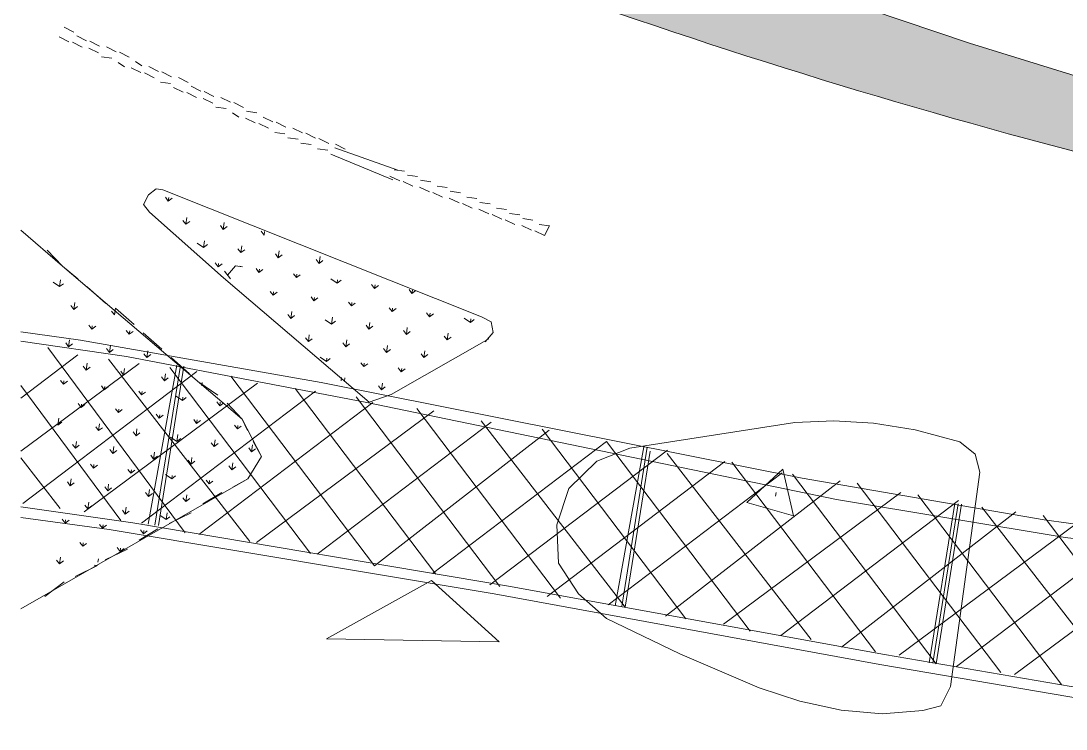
# Model space of a CAD drawing. Header units: millimetres. Extents: x -286774 to 170591, y -126585 to 81607.
# Drawn here: x -286774 to -211429, y -86078 to -35060 of the extents above; entities that cross this region are included whole.
import ezdxf

# ---------------------------------------------------------------- set-up
doc = ezdxf.new("R2010")
doc.units = ezdxf.units.MM
doc.header["$LTSCALE"] = 100
doc.header["$MEASUREMENT"] = 0
doc.layers.add('ARC-VIEW', color=90, linetype='Continuous', lineweight=5)
doc.layers.add('TAN CANG-profile- REVISE1$0$8', color=17, linetype='Continuous', lineweight=0)

msp = doc.modelspace()

# ---------------------------------------------------------------- hatches: boundary and pattern name
at = {"layer": 'TAN CANG-profile- REVISE1$0$8'}
h = msp.add_hatch(dxfattribs=at)
h.set_pattern_fill('GRASS', color=256, scale=70, angle=-7.83058)
h.set_pattern_definition([(90, (-53285, 254399), (-1257.236, 1257.236), [333.375, -2181.097]), (45, (-53285, 254399), (-1257.236, 1257.236), [333.375, -1444.625]), (135, (-53285, 254399), (-1257.236, -1257.236), [333.375, -1444.625])])
h.paths.add_polyline_path([(-171040, -49085), (-183052, -46479), (-194945, -43537), (-206722, -40265), (-218390, -36670), (-229953, -32760), (-241415, -28540), (-252781, -24018), (-264056, -19201), (-275245, -14095), (-286774, -8502), (-286774, -17329, 0.047752), (-201996, -46706), (-186901, -49893), (-171733, -52537), (-156500, -54678), (-141211, -56356), (-125875, -57611), (-122817, -57784), (-122607, -57417), (-100599, -58271), (-79130, -58715), (-79377, -56443), (-92426, -56688), (-106517, -56633), (-134236, -54818), (-146637, -53262), (-158903, -51348)])

# ---------------------------------------------------------------- linework, layer by layer
at = {"layer": 'ARC-VIEW'}
for p, q in [((-229953, -32760), (-218390, -36670)), ((-283666, -35517), (-282964, -35863)), ((-282753, -36142), (-282051, -36488)), ((-284012, -36218), (-283310, -36564)), ((-283065, -36598), (-282364, -36944)), ((-281806, -36521), (-281104, -36868)), ((-218390, -36670), (-206722, -40265)), ((-281873, -37012), (-281172, -37358)), ((-280960, -37637), (-280225, -37738)), ((-280614, -36935), (-279913, -37281)), ((-279668, -37315), (-278966, -37661)), ((-279769, -38050), (-279312, -38363)), ((-278509, -37974), (-278053, -38286)), ((-277563, -38354), (-276861, -38700)), ((-278822, -38430), (-278120, -38776)), ((-277875, -38810), (-277174, -39156)), ((-276616, -38734), (-275915, -39080)), ((-275424, -39147), (-274723, -39493)), ((-276717, -39469), (-275982, -39570)), ((-275771, -39849), (-275069, -40195)), ((-274511, -39772), (-273810, -40118)), ((-274824, -40229), (-274122, -40575)), ((-273632, -40642), (-272931, -40988)), ((-273565, -40152), (-272863, -40498)), ((-272373, -40566), (-271671, -40912)), ((-272719, -41267), (-271984, -41368)), ((-271426, -40946), (-270725, -41292)), ((-271528, -41681), (-271071, -41993)), ((-270581, -42061), (-269879, -42407)), ((-270513, -41571), (-269778, -41672)), ((-269322, -41984), (-268620, -42330)), ((-269634, -42441), (-268933, -42787)), ((-268375, -42364), (-267673, -42710)), ((-267183, -42778), (-266482, -43124)), ((-268476, -43099), (-267741, -43201)), ((-267530, -43479), (-266794, -43581)), ((-266237, -43158), (-265535, -43504)), ((-265290, -43538), (-264588, -43884)), ((-266583, -43859), (-265848, -43960)), ((-265391, -44273), (-264656, -44374)), ((-259610, -45817), (-264132, -44196)), ((-264098, -43951), (-263397, -44297)), ((-259956, -46519), (-264444, -44653)), ((-259855, -45783), (-259120, -45885)), ((-260168, -46240), (-259466, -46586)), ((-259221, -46620), (-258519, -46966)), ((-258908, -46163), (-258173, -46264)), ((-257962, -46543), (-257227, -46644)), ((-277027, -47168), (-277585, -47591)), ((-276537, -47235), (-277027, -47168)), ((-253572, -56387), (-276537, -47235)), ((-258029, -47033), (-257328, -47380)), ((-257083, -47413), (-256381, -47760)), ((-256770, -46957), (-256035, -47058)), ((-255823, -47337), (-255088, -47438)), ((-277585, -47591), (-277931, -48292)), ((-255891, -47827), (-255189, -48173)), ((-254944, -48207), (-254243, -48553)), ((-254632, -47750), (-253896, -47852)), ((-253685, -48130), (-252950, -48231)), ((-277931, -48292), (-277508, -48850)), ((-272165, -53580), (-277508, -48850)), ((-253752, -48621), (-253051, -48967)), ((-252493, -48544), (-251758, -48645)), ((-251547, -48924), (-250811, -49025)), ((-252806, -49000), (-252104, -49347)), ((-251859, -49380), (-251158, -49727)), ((-250600, -49304), (-249865, -49405)), ((-249408, -49717), (-248673, -49819)), ((-286774, -50134), (-283785, -52731)), ((-250667, -49794), (-249966, -50140)), ((-249721, -50174), (-249019, -50520)), ((-248673, -49819), (-249019, -50520)), ((-283785, -52731), (-270817, -63755)), ((-261657, -62517), (-272165, -53580)), ((-252870, -56733), (-253572, -56387)), ((-252726, -57502), (-252870, -56733)), ((-253039, -57959), (-260085, -61984)), ((-253318, -58170), (-252726, -57502)), ((-260085, -61984), (-261657, -62517)), ((-270817, -63755), (-269439, -66441)), ((-217972, -66277), (-219097, -65374)), ((-242886, -65848), (-245260, -66770)), ((-217651, -67570), (-217972, -66277)), ((-269439, -66441), (-270410, -68056)), ((-245260, -66770), (-247279, -68740)), ((-219774, -83011), (-217651, -67570)), ((-270410, -68056), (-286774, -77404)), ((-247279, -68740), (-248140, -71368)), ((-248140, -71368), (-248021, -74132)), ((-248021, -74132), (-246575, -76328)), ((-246575, -76328), (-244571, -78102)), ((-220467, -84414), (-219774, -83011)), ((-221760, -84736), (-220467, -84414))]:
    msp.add_line(p, q, dxfattribs=at)
at = {"layer": 'ARC-VIEW', "flags": 128}
for points in [[(-242886, -65848), (-230977, -63985), (-228180, -63876), (-225314, -64031), (-222310, -64510), (-219097, -65374)], [(-244571, -78102), (-239273, -80658), (-233557, -83112), (-230613, -84067), (-227646, -84718), (-224686, -84972), (-221760, -84736)]]:
    msp.add_lwpolyline(points, dxfattribs=at)
at = {"layer": 'ARC-VIEW'}
msp.add_arc((-90940, 410813), 470804, 245.42038, 256.35614, dxfattribs=at)
at = {"layer": 'TAN CANG-profile- REVISE1$0$8'}
for p, q in [((-276148, -48038), (-276359, -47759)), ((-276148, -48038), (-276114, -47793)), ((-276148, -48038), (-275869, -47826)), ((-274879, -49711), (-275091, -49432)), ((-274879, -49711), (-274812, -49220)), ((-274879, -49711), (-274601, -49499)), ((-272183, -50081), (-272116, -49591)), ((-272183, -50081), (-272395, -49803)), ((-272183, -50081), (-271905, -49870)), ((-269242, -50486), (-269454, -50207)), ((-269242, -50486), (-269209, -50241)), ((-269242, -50486), (-269209, -50241)), ((-273611, -51383), (-274068, -51071)), ((-273611, -51383), (-273544, -50893)), ((-273611, -51383), (-273332, -51172)), ((-284876, -51582), (-283785, -52731)), ((-270915, -51754), (-271126, -51475)), ((-270915, -51754), (-270848, -51264)), ((-270915, -51754), (-270636, -51543)), ((-268219, -52125), (-268430, -51846)), ((-268219, -52125), (-268152, -51635)), ((-268219, -52125), (-267940, -51914)), ((-283785, -52731), (-282661, -53635)), ((-272554, -52777), (-272766, -52499)), ((-272554, -52777), (-272520, -52532)), ((-272554, -52777), (-272275, -52566)), ((-271295, -52701), (-271886, -53369)), ((-270805, -52768), (-271295, -52701)), ((-270805, -52768), (-271050, -52735)), ((-265278, -52529), (-265489, -52251)), ((-265278, -52529), (-265211, -52039)), ((-265278, -52529), (-264999, -52318)), ((-272098, -53090), (-271675, -53648)), ((-269613, -53182), (-269824, -52903)), ((-269613, -53182), (-269579, -52937)), ((-269613, -53182), (-269334, -52971)), ((-266917, -53553), (-267128, -53274)), ((-266917, -53553), (-266883, -53308)), ((-266917, -53553), (-266638, -53341)), ((-283988, -54202), (-284444, -53889)), ((-283988, -54202), (-283920, -53712)), ((-283988, -54202), (-283709, -53990)), ((-281993, -54226), (-280658, -55409)), ((-263976, -53957), (-264432, -53645)), ((-263976, -53957), (-263942, -53712)), ((-263976, -53957), (-263697, -53746)), ((-261280, -54328), (-261491, -54049)), ((-261280, -54328), (-261246, -54083)), ((-261280, -54328), (-261001, -54117)), ((-268590, -54821), (-268801, -54542)), ((-268590, -54821), (-268556, -54576)), ((-268590, -54821), (-268311, -54610)), ((-265649, -55225), (-265860, -54947)), ((-265649, -55225), (-265615, -54980)), ((-258584, -54699), (-258795, -54420)), ((-258584, -54699), (-258550, -54454)), ((-258584, -54699), (-258305, -54487)), ((-282965, -55841), (-283176, -55562)), ((-282965, -55841), (-282897, -55351)), ((-282965, -55841), (-282686, -55629)), ((-280023, -56245), (-279956, -55755)), ((-279956, -55755), (-278620, -56938)), ((-265649, -55225), (-265370, -55014)), ((-262953, -55596), (-263164, -55317)), ((-262953, -55596), (-262919, -55351)), ((-262953, -55596), (-262674, -55385)), ((-260012, -56001), (-260223, -55722)), ((-280023, -56245), (-280235, -55966)), ((-280023, -56245), (-279990, -56000)), ((-267322, -56494), (-267533, -56215)), ((-267322, -56494), (-267254, -56004)), ((-267322, -56494), (-267043, -56282)), ((-264380, -56898), (-264313, -56408)), ((-260012, -56001), (-259978, -55756)), ((-260012, -56001), (-259733, -55789)), ((-257316, -56371), (-257527, -56093)), ((-257316, -56371), (-257282, -56126)), ((-257316, -56371), (-257037, -56160)), ((-254375, -56776), (-254831, -56463)), ((-281662, -57269), (-281874, -56990)), ((-281662, -57269), (-281629, -57023)), ((-281662, -57269), (-281384, -57057)), ((-264380, -56898), (-264837, -56586)), ((-264380, -56898), (-264102, -56687)), ((-261684, -57269), (-261896, -56990)), ((-261684, -57269), (-261617, -56779)), ((-261684, -57269), (-261406, -57058)), ((-258988, -57640), (-258921, -57150)), ((-254375, -56776), (-254341, -56531)), ((-254375, -56776), (-254096, -56565)), ((-278966, -57639), (-279178, -57360)), ((-278966, -57639), (-278933, -57394)), ((-278966, -57639), (-278688, -57428)), ((-277952, -57529), (-276617, -58712)), ((-266053, -58167), (-266265, -57888)), ((-266053, -58167), (-265986, -57676)), ((-266053, -58167), (-265774, -57955)), ((-258988, -57640), (-259200, -57361)), ((-258988, -57640), (-258710, -57428)), ((-256047, -58044), (-256259, -57765)), ((-256047, -58044), (-255980, -57554)), ((-256047, -58044), (-255769, -57833)), ((-274938, -71928), (-284840, -58580)), ((-283335, -58537), (-283547, -58258)), ((-283335, -58537), (-283268, -58047)), ((-283335, -58537), (-283056, -58325)), ((-280394, -58941), (-280606, -58662)), ((-280394, -58941), (-280327, -58451)), ((-280394, -58941), (-280115, -58730)), ((-263357, -58537), (-263569, -58259)), ((-263357, -58537), (-263290, -58047)), ((-263357, -58537), (-263078, -58326)), ((-260416, -58942), (-260627, -58663)), ((-260416, -58942), (-260349, -58452)), ((-260416, -58942), (-260137, -58730)), ((-286774, -62242), (-282667, -59128)), ((-270281, -72569), (-280462, -59431)), ((-277698, -59312), (-277910, -59033)), ((-277698, -59312), (-277631, -58822)), ((-277698, -59312), (-277419, -59101)), ((-275949, -59303), (-274613, -60486)), ((-264751, -59594), (-265208, -59282)), ((-264751, -59594), (-264717, -59349)), ((-264751, -59594), (-264472, -59383)), ((-257720, -59313), (-257931, -59034)), ((-257720, -59313), (-257653, -58822)), ((-257720, -59313), (-257441, -59101)), ((-286774, -66047), (-278256, -59735)), ((-282067, -60210), (-282278, -59931)), ((-282067, -60210), (-282000, -59719)), ((-282067, -60210), (-281788, -59998)), ((-279371, -60580), (-279304, -60090)), ((-275526, -59861), (-277600, -71312)), ((-275281, -59894), (-277110, -71380)), ((-275036, -59928), (-276865, -71414)), ((-265903, -73420), (-276050, -60038)), ((-262055, -59965), (-262267, -59686)), ((-262055, -59965), (-262021, -59720)), ((-262055, -59965), (-261776, -59754)), ((-259359, -60336), (-259571, -60057)), ((-259359, -60336), (-259325, -60091)), ((-259359, -60336), (-259080, -60124)), ((-286635, -69820), (-274089, -60308)), ((-283706, -61233), (-283917, -60954)), ((-283706, -61233), (-283672, -60988)), ((-283706, -61233), (-283427, -61021)), ((-279371, -60580), (-279582, -60302)), ((-279371, -60580), (-279092, -60369)), ((-276430, -60985), (-276641, -60706)), ((-276430, -60985), (-276362, -60495)), ((-276430, -60985), (-276151, -60773)), ((-261280, -74306), (-271638, -60645)), ((-263694, -60988), (-263661, -60743)), ((-263449, -61022), (-263415, -60777)), ((-279561, -71043), (-286774, -61314)), ((-282223, -70427), (-269711, -61160)), ((-280765, -61637), (-280976, -61359)), ((-280765, -61637), (-280731, -61392)), ((-280765, -61637), (-280486, -61426)), ((-278069, -62008), (-278280, -61729)), ((-278091, -71245), (-265545, -61733)), ((-278069, -62008), (-278035, -61763)), ((-273945, -61077), (-272576, -62014)), ((-273734, -61356), (-273700, -61111)), ((-273734, -61356), (-273700, -61111)), ((-273734, -61356), (-273700, -61111)), ((-256869, -74913), (-267015, -61530)), ((-260787, -61638), (-260998, -61359)), ((-260787, -61638), (-260719, -61148)), ((-260787, -61638), (-260508, -61426)), ((-278069, -62008), (-277790, -61797)), ((-275128, -62413), (-275584, -62100)), ((-275128, -62413), (-275094, -62167)), ((-275128, -62413), (-274849, -62201)), ((-272432, -62783), (-272643, -62505)), ((-252246, -75798), (-262604, -62137)), ((-260085, -61984), (-261657, -62517)), ((-282438, -62906), (-282649, -62627)), ((-282438, -62906), (-282404, -62661)), ((-282438, -62906), (-282159, -62694)), ((-279742, -63276), (-279953, -62998)), ((-279742, -63276), (-279708, -63031)), ((-279742, -63276), (-279463, -63065)), ((-273958, -72063), (-261412, -62551)), ((-272432, -62783), (-272398, -62538)), ((-272432, -62783), (-272153, -62572)), ((-271908, -62606), (-270817, -63755)), ((-269791, -72636), (-257000, -63157)), ((-247868, -76650), (-258226, -62989)), ((-284111, -64174), (-284043, -63684)), ((-284111, -64174), (-283832, -63963)), ((-276801, -63681), (-277012, -63402)), ((-276801, -63681), (-276767, -63436)), ((-276801, -63681), (-276522, -63469)), ((-274105, -64052), (-274316, -63773)), ((-274105, -64052), (-274071, -63807)), ((-274105, -64052), (-273826, -63840)), ((-270817, -63755), (-270428, -64557)), ((-265413, -73488), (-252867, -63976)), ((-243211, -77290), (-253603, -63874)), ((-281169, -64578), (-281381, -64300)), ((-281169, -64578), (-281102, -64088)), ((-281169, -64578), (-280891, -64367)), ((-278473, -64949), (-278685, -64670)), ((-278473, -64949), (-278406, -64459)), ((-278473, -64949), (-278195, -64738)), ((-271164, -64456), (-271375, -64177)), ((-271164, -64456), (-271130, -64211)), ((-271164, -64456), (-270885, -64245)), ((-261280, -74306), (-248701, -64549)), ((-238833, -78142), (-249191, -64481)), ((-282842, -65847), (-282775, -65357)), ((-275532, -65354), (-275989, -65041)), ((-275532, -65354), (-275465, -64863)), ((-275532, -65354), (-275254, -65142)), ((-272836, -65724), (-273048, -65446)), ((-272836, -65724), (-272769, -65234)), ((-272836, -65724), (-272558, -65513)), ((-270039, -65360), (-269439, -66441)), ((-257114, -74879), (-244568, -65367)), ((-234210, -79028), (-244568, -65367)), ((-282842, -65847), (-283054, -65568)), ((-282842, -65847), (-282563, -65635)), ((-280146, -66217), (-280358, -65939)), ((-280146, -66217), (-280079, -65727)), ((-280146, -66217), (-279867, -66006)), ((-277205, -66622), (-277138, -66132)), ((-270140, -66095), (-270352, -65816)), ((-270140, -66095), (-270073, -65605)), ((-270140, -66095), (-269862, -65884)), ((-252981, -75697), (-240156, -65973)), ((-241872, -65737), (-243946, -77189)), ((-241627, -65771), (-243456, -77257)), ((-241416, -66050), (-243211, -77290)), ((-229799, -79635), (-240190, -66219)), ((-283939, -70191), (-286774, -66534)), ((-281540, -67274), (-281752, -66996)), ((-281540, -67274), (-281507, -67029)), ((-277205, -66622), (-277417, -66343)), ((-277205, -66622), (-276926, -66411)), ((-274509, -66993), (-274721, -66714)), ((-274509, -66993), (-274442, -66503)), ((-274509, -66993), (-274230, -66781)), ((-271568, -67397), (-271501, -66907)), ((-269439, -66441), (-270410, -68056)), ((-248848, -76515), (-236024, -66792)), ((-225175, -80520), (-235533, -66859)), ((-281540, -67274), (-281261, -67063)), ((-278844, -67645), (-279056, -67366)), ((-278844, -67645), (-278810, -67400)), ((-278844, -67645), (-278565, -67434)), ((-275903, -68050), (-276360, -67737)), ((-275903, -68050), (-275869, -67805)), ((-271568, -67397), (-271779, -67118)), ((-271568, -67397), (-271289, -67186)), ((-244437, -77122), (-231891, -67610)), ((-231857, -67365), (-234434, -69757)), ((-231070, -70719), (-231857, -67365)), ((-220798, -81372), (-231155, -67711)), ((-283213, -68543), (-283424, -68264)), ((-283213, -68543), (-283146, -68053)), ((-283213, -68543), (-282934, -68331)), ((-280517, -68913), (-280450, -68423)), ((-275903, -68050), (-275624, -67838)), ((-273207, -68420), (-273418, -68142)), ((-273207, -68420), (-273173, -68175)), ((-273207, -68420), (-272928, -68209)), ((-270410, -68056), (-271491, -68656)), ((-240304, -77940), (-227724, -68183)), ((-216141, -82012), (-226499, -68351)), ((-280517, -68913), (-280728, -68635)), ((-280517, -68913), (-280238, -68702)), ((-277576, -69318), (-277787, -69039)), ((-277576, -69318), (-277508, -68828)), ((-277576, -69318), (-277297, -69107)), ((-274880, -69689), (-274812, -69199)), ((-272294, -69045), (-273654, -69857)), ((-236137, -78513), (-223346, -69034)), ((-232372, -69292), (-232338, -69046)), ((-211763, -82864), (-222121, -69203)), ((-281945, -70215), (-282156, -69937)), ((-281945, -70215), (-281877, -69725)), ((-281945, -70215), (-281666, -70004)), ((-274880, -69689), (-275091, -69410)), ((-274880, -69689), (-274601, -69477)), ((-234434, -69757), (-231070, -70719)), ((-232004, -79331), (-219180, -69607)), ((-219458, -69819), (-221288, -81304)), ((-219213, -69853), (-221043, -81338)), ((-218968, -69886), (-220798, -81372)), ((-279249, -70586), (-279460, -70307)), ((-279249, -70586), (-279181, -70096)), ((-279249, -70586), (-278970, -70375)), ((-276308, -70991), (-276764, -70678)), ((-276308, -70991), (-276240, -70501)), ((-276308, -70991), (-276029, -70779)), ((-274491, -70491), (-276096, -71270)), ((-227626, -80183), (-215047, -70426)), ((-207106, -83505), (-217498, -70089)), ((-202728, -84356), (-213086, -70695)), ((-283584, -71239), (-283795, -70960)), ((-283584, -71239), (-283550, -70994)), ((-283584, -71239), (-283305, -71027)), ((-280888, -71609), (-281099, -71331)), ((-280888, -71609), (-280854, -71364)), ((-280888, -71609), (-280609, -71398)), ((-223460, -80756), (-210669, -71277)), ((-276899, -71659), (-278259, -72470)), ((-277947, -72014), (-278158, -71735)), ((-277947, -72014), (-277913, -71769)), ((-277947, -72014), (-277668, -71803)), ((-219327, -81574), (-206502, -71850)), ((-282315, -72911), (-282527, -72633)), ((-282315, -72911), (-282282, -72666)), ((-282315, -72911), (-282037, -72700)), ((-279619, -73282), (-279831, -73003)), ((-279619, -73282), (-279586, -73037)), ((-279619, -73282), (-279341, -73071)), ((-215160, -82147), (-202369, -72669)), ((-283988, -74180), (-283921, -73690)), ((-281225, -74060), (-281191, -73815)), ((-279096, -73105), (-280701, -73883)), ((-283988, -74180), (-284200, -73901)), ((-283988, -74180), (-283709, -73968)), ((-281259, -74305), (-282864, -75084)), ((-281259, -74305), (-281504, -74272)), ((-283667, -75473), (-285061, -76530)), ((-264752, -79572), (-257181, -75369)), ((-257181, -75369), (-258263, -75970)), ((-257181, -75369), (-252295, -79787)), ((-252295, -79787), (-264752, -79572))]:
    msp.add_line(p, q, dxfattribs=at)
for points in [[(-286774, -57466), (-282475, -58069), (-265129, -61103), (-230449, -68012), (-213012, -71011), (-204246, -72205), (-195439, -73122)], [(-286774, -58142), (-279158, -59247), (-261954, -62534), (-227985, -69539), (-211501, -72279), (-203447, -73244), (-195541, -73857)], [(-197615, -85309), (-224518, -80714), (-251620, -75791), (-278710, -71228), (-286774, -70072)], [(-197471, -86078), (-224849, -81431), (-252647, -76332), (-280406, -71693), (-286774, -70829)]]:
    msp.add_lwpolyline(points, dxfattribs=at)

doc.saveas('drawing.dxf')
